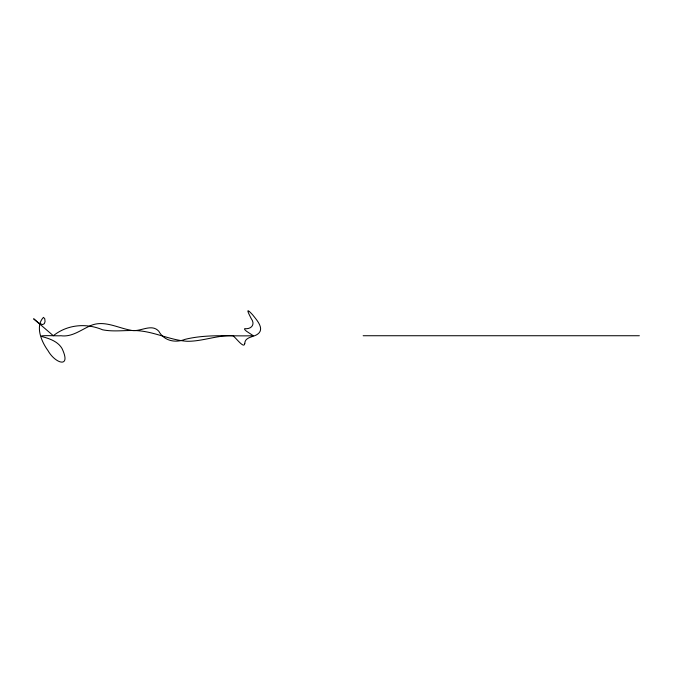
<?xml version="1.0" encoding="UTF-8"?>
<svg xmlns="http://www.w3.org/2000/svg" width="673" height="673" viewBox="0 0 673 673"><rect width="100%" height="100%" fill="white"/><g stroke="black" fill="none" stroke-linecap="round" stroke-linejoin="round"><path stroke-width="1.01" d="M363.151 335.734L639.35 335.734M244.77 343.398C244.274 349.968 234.633 335.844 232.597 335.734C217.152 335.053 202.506 341.48 187.153 341.278C171.842 340.302 157.743 333.362 142.634 331.225C129.359 329.164 115.815 332.445 102.607 329.795C86.304 322.897 67.426 324.411 53.318 335.734L33.65 318.792L38.437 322.947L42.567 324.613L44.317 323.663L45.049 321.66L44.771 318.758L43.451 317.353C34.861 326.464 41.575 341.892 48.019 350.65C55.144 363.504 71.784 369.014 61.983 348.429C58.021 341.749 50.357 338.923 43.257 336.929C34.163 334.674 60.217 336.197 60.713 335.718C71.489 337.299 80.137 330.443 89.307 326.245C102.86 319.372 116.85 327.633 130.276 330.132C139.681 332.891 151.063 322.821 158.794 331.217C164.052 340.925 175.224 343.222 185.058 339.36C207.351 333.842 230.57 336.45 253.275 335.734L246.343 331.141L244.636 329.501L244.652 328.66C251.13 329.442 255.698 324.613 251.197 318.556C248.631 313.391 244.644 306.122 252.577 314.754C256.405 319.658 265.145 328.777 257.692 334.128C253.603 337.266 244.947 336.82 244.77 343.398"/></g></svg>
